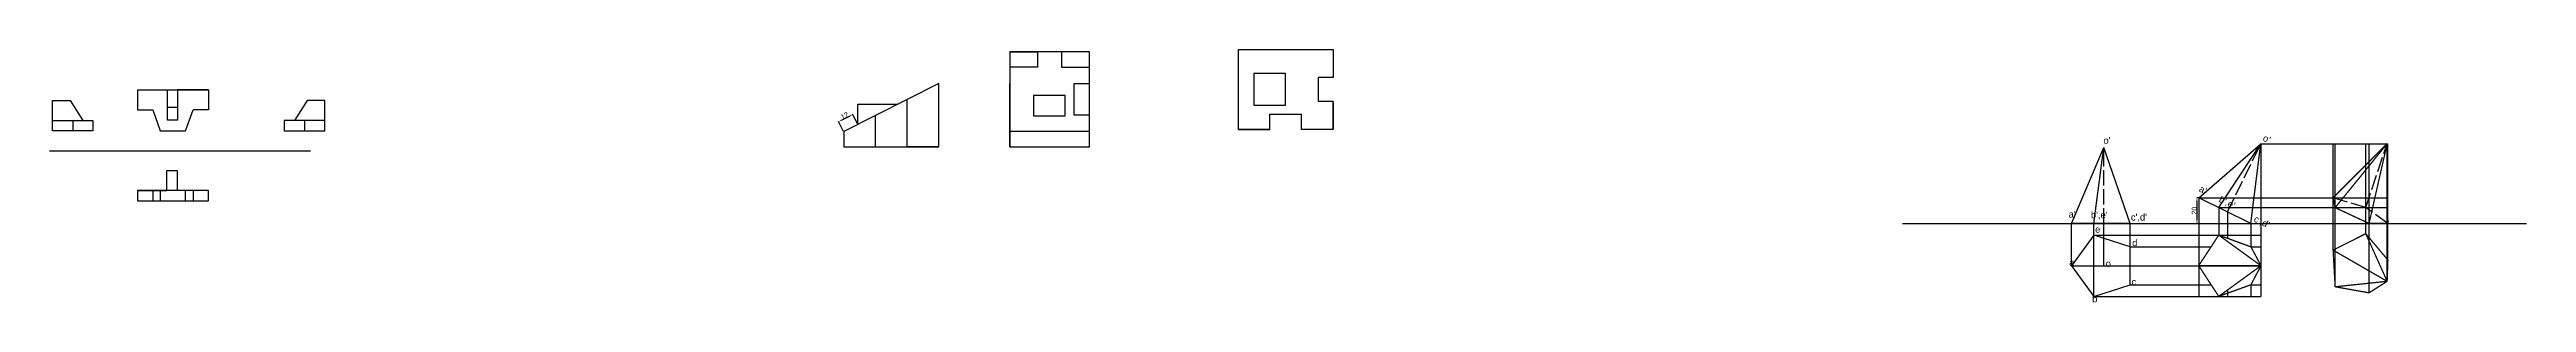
# Model space of a CAD drawing. Header units: millimetres. Extents: x 105 to 9929, y -38 to 412.
# Drawn here: x 6144 to 8101, y 128 to 328 of the extents above; entities that cross this region are included whole.
import ezdxf

# ---------------------------------------------------------------- set-up
doc = ezdxf.new("R2010")
doc.units = ezdxf.units.MM
doc.header["$MEASUREMENT"] = 0
doc.header["$PDMODE"] = 35
doc.linetypes.add('ACAD_ISO02W100', pattern=[15, 12, -3])
doc.styles.get("Standard").update_dxf_attribs({"font": 'arial.ttf'})
doc.dimstyles.get("Standard").update_dxf_attribs({"dimtxt": 4, "dimasz": 3, "dimexe": 0.18, "dimexo": 0.0625, "dimgap": 0.09, "dimtad": 1, "dimdec": 0, "dimzin": 0, "dimdsep": 46, "dimtxsty": 'Standard', "dimcen": 0.09, "dimclrd": 6, "dimclre": 4, "dimadec": 0, "dimazin": 0, "dimtfac": 1, "dimtdec": 0, "dimtofl": 0, "dimtmove": 0, "dimatfit": 3, "dimfxl": 1, "dimtolj": 1, "dimtzin": 0, "dimarcsym": 1})

# ---------------------------------------------------------------- blocks, each defined once
blk = doc.blocks.new('*D17')
at = {"color": 6, "lineweight": -2, "transparency": 16777216}
blk.add_line((6770.5, 272), (6776.2, 274.9), dxfattribs=at)
at = {"color": 4, "lineweight": -2, "transparency": 16777216}
for p, q in [((6782.8, 268.5), (6778.8, 276.4)), ((6771.7, 262.9), (6767.7, 270.8))]:
    blk.add_line(p, q, dxfattribs=at)
at = {"color": 6, "transparency": 16777216}
for points in [[(6776, 275.3), (6776.4, 274.4), (6778.9, 276.2)], [(6770.3, 272.4), (6770.7, 271.5), (6767.8, 270.6)]]:
    blk.add_solid(points, dxfattribs=at)
at = {"layer": 'Defpoints', "color": 0, "transparency": 16777216}
for p in [(6778.9, 276.2), (6771.8, 262.8), (6782.8, 268.4)]:
    blk.add_point(p, dxfattribs=at)
at = {"color": 0, "transparency": 16777216, "insert": (6772.4, 275.3), "char_height": 4, "attachment_point": 5, "rotation": 26.8698}
blk.add_mtext('\\A1;12', dxfattribs=at)
blk = doc.blocks.new('*D20')
at = {"color": 4, "lineweight": -2, "transparency": 16777216}
for p, q in [((7842.4, 210.5), (7840.9, 210.5)), ((7842.4, 190.2), (7840.9, 190.2))]:
    blk.add_line(p, q, dxfattribs=at)
at = {"color": 6, "lineweight": -2, "transparency": 16777216}
blk.add_line((7841.1, 207.5), (7841.1, 193.2), dxfattribs=at)
at = {"color": 6, "transparency": 16777216}
for points in [[(7840.6, 207.5), (7841.6, 207.5), (7841.1, 210.5)], [(7840.6, 193.2), (7841.6, 193.2), (7841.1, 190.2)]]:
    blk.add_solid(points, dxfattribs=at)
at = {"layer": 'Defpoints', "color": 0, "transparency": 16777216}
for p in [(7842.5, 210.5), (7841.1, 190.2), (7842.5, 190.2)]:
    blk.add_point(p, dxfattribs=at)
at = {"color": 0, "transparency": 16777216, "insert": (7839, 200.3), "char_height": 4, "attachment_point": 5, "rotation": 90}
blk.add_mtext('\\A1;20', dxfattribs=at)

msp = doc.modelspace()

# ---------------------------------------------------------------- linework, layer by layer
for p, q in [((6965.9, 325.8), (6902.9, 325.8)), ((6902.9, 325.8), (6902.9, 250.8)), ((6902.9, 325.8), (6924.9, 325.8)), ((6924.9, 313.6), (6902.9, 313.6)), ((6924.9, 325.8), (6924.9, 313.6)), ((6965.9, 325.8), (6943.9, 325.8)), ((6943.9, 325.8), (6943.9, 313.6)), ((6943.9, 313.6), (6965.9, 313.6)), ((6965.9, 250.8), (6965.9, 325.8)), ((7083.6, 264.5), (7083.6, 327.5)), ((7083.6, 327.5), (7158.6, 327.5)), ((7158.6, 327.5), (7158.6, 305.5)), ((7158.6, 327.5), (7158.6, 305.5)), ((6213.7, 295.8), (6269.7, 295.8)), ((6213.7, 295.8), (6213.7, 279.8)), ((6237.4, 271.8), (6237.4, 295.8)), ((6269.7, 295.8), (6245.4, 295.8)), ((6245.4, 295.8), (6245.4, 271.8)), ((6245.4, 295.8), (6245.4, 281.8)), ((6269.7, 295.8), (6269.7, 279.8)), ((6846.8, 300.8), (6771.8, 262.8)), ((6846.8, 250.8), (6846.8, 300.8)), ((6902.9, 250.8), (6902.9, 300.8)), ((6953.9, 275.8), (6953.9, 300.8)), ((6953.9, 300.8), (6965.9, 300.8)), ((7095.7, 308.7), (7095.7, 283.7)), ((7120.9, 308.7), (7095.7, 308.7)), ((7120.9, 283.7), (7120.9, 308.7)), ((7158.6, 305.5), (7146.6, 305.5)), ((7146.6, 305.5), (7146.6, 286.5)), ((6146.5, 271.4), (6146.5, 287.4)), ((6146.5, 287.4), (6160.5, 287.4)), ((6160.5, 287.4), (6170.5, 271.4)), ((6213.7, 279.8), (6225.7, 279.8)), ((6225.7, 279.8), (6231.7, 263.4)), ((6245.4, 281.8), (6237.4, 281.8)), ((6251.7, 263.4), (6257.7, 279.8)), ((6269.7, 279.8), (6257.7, 279.8)), ((6347.7, 287.4), (6337.7, 271.4)), ((6361.7, 287.4), (6347.7, 287.4)), ((6361.7, 271.4), (6361.7, 287.4)), ((6782.8, 268.4), (6782.8, 284.4)), ((6782.8, 284.4), (6814.4, 284.4)), ((6796.8, 250.8), (6796.8, 275.5)), ((6821.8, 250.8), (6821.8, 288.2)), ((6946.7, 291.3), (6921.7, 291.3)), ((6921.7, 291.3), (6921.7, 275.3)), ((6921.7, 275.3), (6946.7, 275.3)), ((6946.7, 275.3), (6946.7, 291.3)), ((6965.9, 275.8), (6953.9, 275.8)), ((6965.9, 250.8), (6965.9, 275.8)), ((7095.7, 283.7), (7120.9, 283.7)), ((7108.6, 264.5), (7108.6, 276.5)), ((7108.6, 276.5), (7133.6, 276.5)), ((7133.6, 264.5), (7133.6, 276.5)), ((7158.6, 286.5), (7146.6, 286.5)), ((7158.6, 264.5), (7158.6, 286.5)), ((7158.6, 286.5), (7158.6, 264.5)), ((6146.5, 263.4), (6146.5, 271.4)), ((6146.5, 271.4), (6178.5, 271.4)), ((6178.5, 263.4), (6146.5, 263.4)), ((6162.5, 271.4), (6162.5, 263.4)), ((6162.5, 271.4), (6178.5, 271.4)), ((6178.5, 271.4), (6178.5, 263.4)), ((6178.5, 271.4), (6178.5, 263.4)), ((6231.7, 263.4), (6251.7, 263.4)), ((6245.4, 271.8), (6237.4, 271.8)), ((6361.7, 271.4), (6329.7, 271.4)), ((6345.7, 271.4), (6329.7, 271.4)), ((6329.7, 271.4), (6329.7, 263.4)), ((6329.7, 263.4), (6361.7, 263.4)), ((6345.7, 271.4), (6345.7, 263.4)), ((6361.7, 263.4), (6361.7, 271.4)), ((6771.8, 262.8), (6771.8, 250.8)), ((6965.9, 262.8), (6902.9, 262.8)), ((6902.9, 262.8), (6902.9, 250.8)), ((6965.9, 250.8), (6965.9, 262.8)), ((7083.6, 264.5), (7108.6, 264.5)), ((7108.6, 264.5), (7083.6, 264.5)), ((7158.6, 264.5), (7133.6, 264.5)), ((7158.6, 264.5), (7133.6, 264.5)), ((6144.2, 247.5), (6350.3, 247.5)), ((6771.8, 250.8), (6846.8, 250.8)), ((6771.8, 250.8), (6796.8, 250.8)), ((6846.8, 250.8), (6821.8, 250.8)), ((6902.9, 250.8), (6965.9, 250.8)), ((7742.1, 190.2), (7767.6, 250.2)), ((7759.7, 190.2), (7767.6, 250.2)), ((7788.2, 190.2), (7767.6, 250.2)), ((7842.5, 210.5), (7891.7, 253.2)), ((7858.3, 202.7), (7891.7, 253.2)), ((7883.8, 190.2), (7891.7, 253.2)), ((7891.7, 253.2), (7891.7, 132.6)), ((7891.7, 253.2), (7992, 253.2)), ((7948.7, 169.1), (7948.7, 253.2)), ((7950.3, 140.2), (7950.3, 253.2)), ((7974.5, 182.1), (7974.5, 253.2)), ((7977.1, 135.4), (7977.1, 253.2)), ((7991.4, 144.5), (7991.4, 253.2)), ((7992, 161.3), (7992, 253.2)), ((6269.7, 216.1), (6213.7, 216.1)), ((6213.7, 216.1), (6213.7, 208.1)), ((6213.7, 216.1), (6231.6, 216.1)), ((6213.7, 216.1), (6225.7, 216.1)), ((6225.7, 216.1), (6225.7, 208.1)), ((6230.9, 216.1), (6236.9, 216.1)), ((6231.6, 216.1), (6231.6, 208.1)), ((6236.9, 216.1), (6236.9, 232.1)), ((6236.9, 232.1), (6244.9, 232.1)), ((6244.9, 232.1), (6244.9, 216.1)), ((6269.7, 216.1), (6251.4, 216.1)), ((6251.4, 216.1), (6251.4, 208.1)), ((6269.7, 216.1), (6257.7, 216.1)), ((6257.7, 216.1), (6257.7, 208.1)), ((6269.7, 208.1), (6269.7, 216.1)), ((6213.7, 208.1), (6269.7, 208.1)), ((7883.8, 190.2), (7842.5, 210.5)), ((7842.5, 210.5), (7842.5, 132.6)), ((7842.5, 210.5), (7992, 210.5)), ((7858.3, 202.7), (7858.3, 181)), ((7858.3, 202.7), (7992, 202.7)), ((7865.3, 199.3), (7865.3, 178.4)), ((7608.5, 190.2), (8101.5, 190.2)), ((7742.1, 156.8), (7742.1, 190.2)), ((7788.2, 190.2), (7742.1, 190.2)), ((7759.7, 132.6), (7759.7, 190.2)), ((7759.7, 181), (7891.7, 181)), ((7767.6, 156.8), (7767.6, 190.2)), ((7788.2, 171.7), (7788.2, 190.2)), ((7883.8, 190.2), (7883.8, 171.7)), ((7992, 190.2), (7992, 190.2)), ((7742.1, 156.8), (7891.7, 156.8)), ((7788.2, 171.7), (7852.2, 171.7)), ((7883.8, 171.7), (7891.7, 171.7)), ((7788.2, 141.8), (7852.2, 141.8)), ((7865.3, 137.7), (7865.3, 132.6)), ((7883.8, 141.8), (7891.7, 141.8)), ((7883.8, 141.8), (7883.8, 132.6)), ((7759.7, 132.6), (7891.7, 132.6))]:
    msp.add_line(p, q)
at = {"linetype": 'ACAD_ISO02W100'}
for p, q in [((7767.6, 190.2), (7767.6, 250.2)), ((7865.3, 199.3), (7891.7, 253.2)), ((7974.5, 202.7), (7991.4, 253.2)), ((7974.5, 202.7), (7948.7, 210.5)), ((7992, 190.2), (7974.5, 202.7))]:
    msp.add_line(p, q, dxfattribs=at)
at = {"const_width": 1}
for points in [[(7948.7, 210.5), (7991.4, 253.2)], [(7950.3, 202.7), (7991.4, 253.2)], [(7977.1, 190.2), (7991.4, 253.2)], [(7992, 190.2), (7991.4, 253.2)], [(7948.7, 210.5), (7950.3, 202.7)], [(7950.3, 202.7), (7977.1, 190.2)], [(7858.3, 181), (7842.5, 156.8)], [(7883.8, 171.7), (7858.3, 181)], [(7858.3, 181), (7891.7, 156.8)], [(7974.5, 182.1), (7948.7, 169.1)], [(7992, 161.3), (7974.5, 182.1)], [(7974.5, 182.1), (7991.4, 144.5)], [(7977.1, 190.2), (7992, 190.2)], [(7842.5, 156.8), (7858.3, 132.6)], [(7842.5, 156.8), (7891.7, 156.8)], [(7858.3, 132.6), (7891.7, 156.8)], [(7883.8, 171.7), (7891.7, 156.8)], [(7883.8, 141.8), (7891.7, 156.8)], [(7948.7, 169.1), (7950.3, 140.2)], [(7948.7, 169.1), (7991.4, 144.5)], [(7992, 161.3), (7991.4, 144.5)], [(7858.3, 132.6), (7883.8, 141.8)], [(7950.3, 140.2), (7991.4, 144.5)], [(7950.3, 140.2), (7977.1, 135.4)], [(7977.1, 135.4), (7991.4, 144.5)]]:
    msp.add_lwpolyline(points, dxfattribs=at)
msp.add_lwpolyline([(7788.2, 141.8), (7788.2, 171.7), (7759.7, 181), (7742.1, 156.8), (7759.7, 132.6)], close=True)

# ---------------------------------------------------------------- texts
for s, p in [("o'", (7767.2, 253.1)), ("a'", (7739.6, 194.8)), ("b',e'", (7757.3, 194.3)), ("c',d'", (7788.9, 192.5)), ('e', (7760.6, 182.9)), ('d', (7789.9, 172.3)), ('a', (7740.1, 156.7)), ('o', (7769, 155.9)), ('c', (7789.4, 141.5)), ('b', (7758.3, 127.9))]:
    msp.add_text(s, height=5.31).set_placement(p)
for s, p in [("o'", (7892.6, 255.9)), ("a'", (7842.2, 215.7)), ("b',e'", (7857.9, 207.4)), ("c',d'", (7885.5, 192))]:
    msp.add_text(s, height=5.31, rotation=333.9409).set_placement(p)

# ---------------------------------------------------------------- dimensions: what is measured, and where the dimension line sits
dim = msp.add_aligned_dim(p1=(6771.8, 262.8), p2=(6782.8, 268.4), distance=8.7, dimstyle='Standard')
dim.commit()
dim.dimension.update_dxf_attribs({"geometry": '*D17', "text_midpoint": (6772.4, 275.3)})
dim = msp.add_linear_dim(base=(7841.1, 190.2), p1=(7842.5, 210.5), p2=(7842.5, 190.2), angle=90, dimstyle='Standard')
dim.commit()
dim.dimension.update_dxf_attribs({"geometry": '*D20', "text_midpoint": (7839, 200.3)})

doc.saveas('drawing.dxf')
